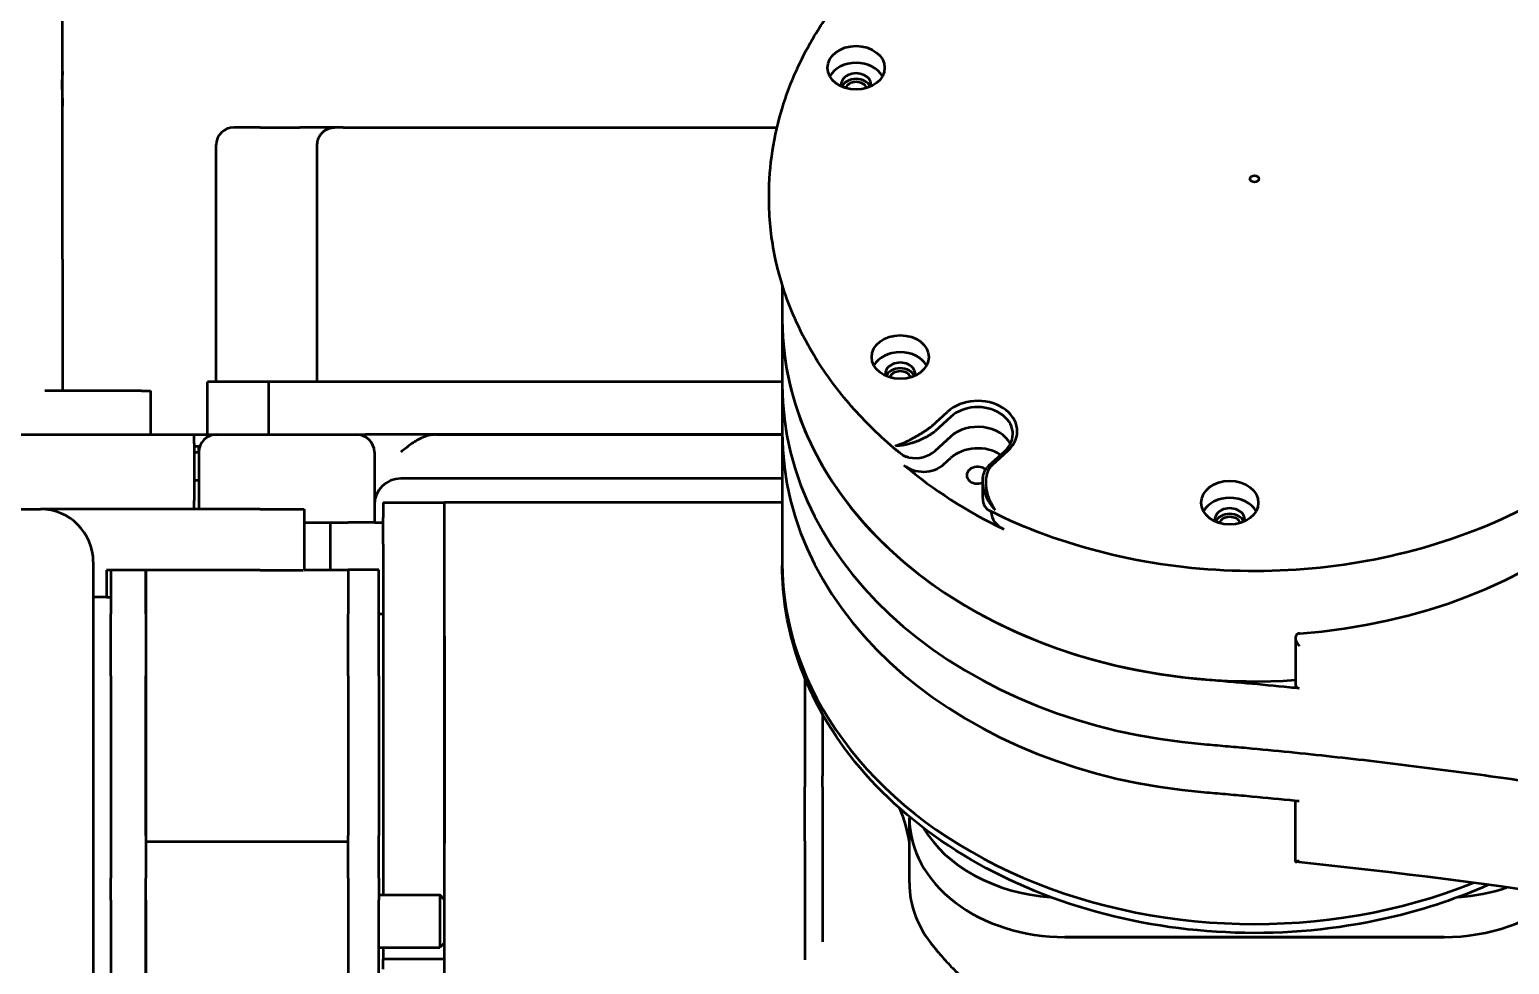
# Model space of a CAD drawing. Header units: millimetres. Extents: x 36 to 3196, y 27 to 5967.
# Drawn here: x 1680.5 to 1849, y 4232.7 to 4339.2 of the extents above; entities that cross this region are included whole.
import ezdxf

# ---------------------------------------------------------------- set-up
doc = ezdxf.new("R2010")
doc.units = ezdxf.units.MM
doc.layers.add('외형선(ISO)', color=7, linetype='Continuous', lineweight=50)

msp = doc.modelspace()

# ---------------------------------------------------------------- linework, layer by layer
at = {"layer": '외형선(ISO)'}
for p, q in [((1684.2728, 4334.4982), (1684.2728, 4341.094)), ((1684.2728, 4330.5108), (1684.2728, 4334.4982)), ((1684.2728, 4313.094), (1684.2728, 4330.5108)), ((1706.7728, 4328.094), (1703.7728, 4328.094)), ((1706.7728, 4328.094), (1711.2728, 4328.094)), ((1715.2728, 4328.094), (1711.2728, 4328.094)), ((1716.2144, 4328.094), (1715.2728, 4328.094)), ((1716.2144, 4328.094), (1765.6127, 4328.094)), ((1701.7728, 4299.094), (1701.7728, 4326.094)), ((1713.2728, 4299.094), (1713.2728, 4326.094)), ((1764.7041, 4319.9846), (1764.7041, 4320.306)), ((1684.2728, 4313.094), (1684.2728, 4298.094)), ((1766.2041, 4310.1585), (1766.2041, 4306.1647)), ((1766.2041, 4306.1647), (1766.2041, 4298.7726)), ((1693.2728, 4298.094), (1682.2728, 4298.094)), ((1693.2728, 4298.094), (1694.2728, 4298.094)), ((1694.2728, 4298.094), (1694.2728, 4293.094)), ((1707.2344, 4299.094), (1700.7728, 4299.094)), ((1700.7728, 4293.094), (1700.7728, 4299.094)), ((1707.7728, 4299.094), (1707.2344, 4299.094)), ((1710.7728, 4299.094), (1707.7728, 4299.094)), ((1707.7728, 4293.094), (1707.7728, 4299.094)), ((1766.2041, 4299.094), (1710.7728, 4299.094)), ((1766.2041, 4298.7726), (1766.2041, 4293.3089)), ((1783.224, 4294.065), (1785.0103, 4295.6958)), ((1785.3933, 4295.1282), (1783.6071, 4293.4974)), ((1338.4588, 4293.094), (1699.2728, 4293.094)), ((1699.2728, 4292.094), (1699.2728, 4293.094)), ((1699.2728, 4293.094), (1700.1651, 4293.094)), ((1700.1651, 4293.094), (1700.7728, 4293.094)), ((1700.7728, 4293.094), (1701.7728, 4293.094)), ((1701.7728, 4293.094), (1702.7728, 4293.094)), ((1702.7728, 4293.094), (1716.7728, 4293.094)), ((1716.7728, 4293.094), (1717.7728, 4293.094)), ((1717.7728, 4293.094), (1718.7728, 4293.094)), ((1766.2041, 4293.094), (1718.7728, 4293.094)), ((1726.7728, 4293.094), (1766.2041, 4293.094)), ((1766.2041, 4293.3089), (1766.2041, 4278.5248)), ((1783.6071, 4291.2477), (1785.3933, 4292.8784)), ((1785.3933, 4292.8784), (1784.5803, 4292.1361)), ((1699.2728, 4292.094), (1699.2728, 4285.594)), ((1699.2728, 4291.794), (1699.7728, 4291.794)), ((1699.2728, 4291.094), (1699.7728, 4291.094)), ((1699.7728, 4291.794), (1699.7728, 4291.594)), ((1699.7728, 4291.294), (1699.7728, 4291.594)), ((1699.7728, 4291.094), (1699.7728, 4291.294)), ((1699.7728, 4291.094), (1699.7728, 4284.594)), ((1719.7728, 4291.094), (1719.7728, 4283.094)), ((1789.7354, 4289.5582), (1791.5217, 4291.189)), ((1791.9047, 4291.2641), (1790.1184, 4289.6334)), ((1784.5803, 4289.6936), (1785.3933, 4290.4358)), ((1699.2728, 4287.894), (1699.7728, 4287.894)), ((1766.2041, 4288.094), (1722.7728, 4288.094)), ((1789.0335, 4285.8312), (1789.0335, 4287.815)), ((1629.7728, 4284.594), (1681.7728, 4284.594)), ((1706.7728, 4284.594), (1681.7728, 4284.594)), ((1699.2728, 4284.594), (1699.2728, 4285.594)), ((1706.7728, 4284.594), (1711.7728, 4284.594)), ((1711.7728, 4284.594), (1711.7728, 4277.694)), ((1720.7728, 4285.3756), (1720.7728, 4283.6464)), ((1720.7728, 4285.3756), (1727.7728, 4285.3756)), ((1727.7728, 4283.6464), (1727.7728, 4285.3756)), ((1727.7728, 4277.508), (1727.7728, 4285.3756)), ((1766.2041, 4285.3756), (1727.7728, 4285.3756)), ((1790.0068, 4284.2771), (1790.0068, 4284.3155)), ((1711.7728, 4283.094), (1716.7728, 4283.094)), ((1714.7728, 4277.694), (1714.7728, 4283.094)), ((1719.7728, 4283.094), (1716.7728, 4283.094)), ((1719.7728, 4283.094), (1720.7728, 4283.094)), ((1720.7728, 4280.6184), (1720.7728, 4283.6464)), ((1720.7728, 4280.6184), (1720.7728, 4276.797)), ((1687.7728, 4278.594), (1687.7728, 4186.594)), ((1689.2728, 4277.644), (1689.2728, 4274.594)), ((1706.7728, 4277.644), (1689.2728, 4277.644)), ((1689.7728, 4277.644), (1689.7728, 4277.1834)), ((1693.7728, 4277.1834), (1693.7728, 4277.644)), ((1693.7728, 4277.644), (1693.7728, 4277.1834)), ((1706.7728, 4277.644), (1711.6484, 4277.644)), ((1711.7499, 4277.694), (1716.7728, 4277.694)), ((1716.7728, 4277.694), (1716.7728, 4277.1834)), ((1720.2728, 4277.694), (1716.7728, 4277.694)), ((1716.7728, 4277.694), (1716.7728, 4277.1834)), ((1720.2728, 4277.1834), (1720.2728, 4277.694)), ((1727.7728, 4270.1229), (1727.7728, 4277.508)), ((1766.2041, 4278.5248), (1766.2041, 4278.2034)), ((1689.7728, 4277.1834), (1689.7728, 4275.8708)), ((1689.7728, 4275.8708), (1689.7728, 4272.6907)), ((1693.7728, 4275.8708), (1693.7728, 4277.1834)), ((1693.7728, 4277.1834), (1693.7728, 4275.8708)), ((1693.7728, 4272.6907), (1693.7728, 4275.8708)), ((1693.7728, 4275.8708), (1693.7728, 4272.6907)), ((1716.7728, 4277.1834), (1716.7728, 4275.8708)), ((1716.7728, 4277.1834), (1716.7728, 4275.8708)), ((1716.7728, 4275.8708), (1716.7728, 4272.6907)), ((1716.7728, 4275.8708), (1716.7728, 4272.6907)), ((1720.2728, 4275.8708), (1720.2728, 4277.1834)), ((1720.2728, 4272.6907), (1720.2728, 4275.8708)), ((1720.7728, 4276.797), (1720.7728, 4275.0002)), ((1689.2728, 4274.594), (1687.7728, 4274.594)), ((1689.2728, 4274.594), (1689.7728, 4274.594)), ((1720.7728, 4275.0002), (1720.7728, 4240.6591)), ((1689.7728, 4265.605), (1689.7728, 4272.6907)), ((1693.7728, 4272.6907), (1693.7728, 4265.605)), ((1693.7728, 4272.6907), (1693.7728, 4265.605)), ((1716.7728, 4265.605), (1716.7728, 4272.6907)), ((1716.7728, 4265.605), (1716.7728, 4272.6907)), ((1720.2728, 4272.694), (1720.7728, 4272.694)), ((1720.2728, 4265.605), (1720.2728, 4272.6907)), ((1727.7728, 4270.1229), (1727.7728, 4246.5632)), ((1727.7728, 4246.5632), (1727.7728, 4270.1229)), ((1824.6296, 4269.9547), (1824.6296, 4264.6039)), ((1689.7728, 4265.605), (1689.7728, 4247.4512)), ((1693.7728, 4247.4512), (1693.7728, 4265.605)), ((1693.7728, 4265.605), (1693.7728, 4247.4512)), ((1716.7728, 4265.605), (1716.7728, 4247.4512)), ((1716.7728, 4265.605), (1716.7728, 4247.4512)), ((1720.2728, 4265.605), (1720.2728, 4247.4512)), ((1768.7728, 4265.3855), (1768.7728, 4254.9251)), ((1770.7728, 4261.276), (1770.7728, 4254.2194)), ((1768.7728, 4254.9251), (1768.7728, 4252.994)), ((1768.7728, 4246.8181), (1768.7728, 4252.994)), ((1770.7785, 4252.994), (1770.7785, 4246.8181)), ((1824.6296, 4244.469), (1824.6296, 4251.4128)), ((1780.6773, 4249.5834), (1780.6773, 4249.4166)), ((1780.6773, 4242.0245), (1780.6773, 4249.4166)), ((1689.7728, 4247.4512), (1689.7728, 4242.5622)), ((1693.7728, 4247.4512), (1693.7728, 4242.5622)), ((1716.7728, 4242.5622), (1716.7728, 4247.4512)), ((1720.2728, 4242.5622), (1720.2728, 4247.4512)), ((1716.7728, 4246.7071), (1693.7728, 4246.7071)), ((1727.7728, 4236.9081), (1727.7728, 4246.5632)), ((1768.7728, 4246.8181), (1768.7728, 4242.5338)), ((1770.7728, 4245.8904), (1770.7728, 4239.9492)), ((1689.7728, 4240.0559), (1689.7728, 4242.5622)), ((1693.7728, 4240.0559), (1693.7728, 4242.5622)), ((1716.7728, 4242.5622), (1716.7728, 4240.0559)), ((1720.2728, 4242.5622), (1720.2728, 4240.0559)), ((1768.7728, 4242.5338), (1768.7728, 4233.2849)), ((1720.2728, 4240.6591), (1727.2228, 4240.6591)), ((1727.2228, 4240.6591), (1727.2228, 4234.6591)), ((1727.7228, 4240.1591), (1727.2228, 4240.6591)), ((1689.7728, 4240.0559), (1689.7728, 4229.7586)), ((1693.7728, 4240.0559), (1693.7728, 4229.7586)), ((1693.7728, 4229.7586), (1693.7728, 4240.0286)), ((1716.7728, 4240.0559), (1716.7728, 4229.7586)), ((1716.7728, 4240.0286), (1716.7728, 4229.7586)), ((1720.2728, 4229.7586), (1720.2728, 4240.0559)), ((1727.7228, 4240.1591), (1727.7228, 4235.1591)), ((1770.7728, 4239.9492), (1770.7728, 4235.3033)), ((1727.7728, 4210.9487), (1727.7728, 4236.9081)), ((1727.7228, 4235.1591), (1727.2228, 4234.6591)), ((1798.3674, 4235.8652), (1841.5409, 4235.8652)), ((1841.5409, 4235.8652), (1798.3674, 4235.8652)), ((1720.2728, 4234.6591), (1727.2228, 4234.6591)), ((1720.7728, 4234.6591), (1720.7728, 4234.1381)), ((1720.7728, 4234.1381), (1720.7728, 4233.3395)), ((1720.7728, 4232.2113), (1720.7728, 4233.3395)), ((1727.7728, 4233.3395), (1720.7728, 4233.3395))]:
    msp.add_line(p, q, dxfattribs=at)
for centre, radius, start, end in [((1703.7728, 4326.094), 2, 90, 180), ((1701.7728, 4291.094), 2, 90, 180), ((1717.7728, 4291.094), 2, 0, 90), ((1722.7728, 4285.094), 3, 90, 180), ((1681.7728, 4278.594), 6, 0, 90)]:
    msp.add_arc(centre, radius, start, end, dxfattribs=at)
for centre, major_axis in [((1774.6139, 4334.876), (-3.25, 0)), ((1819.9541, 4322.2343), (-0.5, 0)), ((1779.6418, 4301.9236), (-3.25, 0)), ((1817.1486, 4285.3352), (-3.25, 0))]:
    msp.add_ellipse(centre, major_axis=major_axis, ratio=0.76604444, dxfattribs=at)
for centre, major_axis, start_param, end_param in [((1774.6139, 4332.9476), (-3.25, 0), 3.53926866, 5.8855093), ((1774.6139, 4332.9476), (1.7, 0), 6.12648274, 9.58148053), ((1774.6139, 4332.3048), (-1.7, 0), 3.46188388, 5.96289408), ((1774.6139, 4332.3048), (1.25, 0), 0.27337348, 2.86821917), ((1819.9541, 4311.6284), (54, 0), 4.80855427, 6.26753264), ((1819.9541, 4306.1647), (-53.75, 0), 0, 1.46456386), ((1819.9541, 4306.1647), (-53.75, 0), 0, 1.65789298), ((1779.6418, 4299.9952), (-3.25, 0), 3.53926866, 5.8855093), ((1779.6418, 4299.9952), (1.7, 0), 6.12648274, 9.58148053), ((1779.6418, 4299.3524), (-1.7, 0), 3.46188388, 5.96289408), ((1779.6418, 4299.3524), (1.25, 0), 0.27337348, 2.86821917), ((1819.9541, 4298.7726), (-53.75, 0), 0, 1.46456385), ((1819.9541, 4298.7726), (-53.75, 0), 0, 1.46456386), ((1788.4575, 4293.48), (4.5, 0), 5.58505361, 8.72664626), ((1788.4575, 4293.1586), (4, 0), 5.58505361, 8.72664626), ((1819.9541, 4293.3089), (-53.75, 0), 0, 1.46456386), ((1819.9541, 4293.3089), (-53.75, 0), 0, 1.46456386), ((1781.3089, 4295.296), (-2.5, 0), 2.33301136, 2.44346095), ((1781.3089, 4294.9746), (-3, 0), 2.33301136, 2.44346095), ((1788.4575, 4290.9088), (4, 0), 0.37589597, 2.44346095), ((1788.4575, 4290.9088), (4, 0), 0.37589597, 2.44346095), ((1781.3089, 4292.7249), (-3, 0), 1.33965909, 2.44346095), ((1788.4575, 4288.4662), (-4, 0), 3.99859383, 5.58505361), ((1782.2821, 4291.1708), (3, 0), 3.8758851, 5.58505361), ((1819.9541, 4317.2206), (53.75, 0), 3.8758851, 4.15262946), ((1788.4575, 4288.4662), (-1.25, 0), 3.89802032, 8.33289503), ((1792.0335, 4288.081), (3, 0), 2.44346095, 2.55391055), ((1792.0335, 4288.4024), (2.5, 0), 2.44346095, 2.55391055), ((1792.0335, 4285.8312), (-3, 0), 0, 0.40567017), ((1817.1486, 4283.4069), (-3.25, 0), 3.53926866, 5.8855093), ((1793.0068, 4284.2771), (-3, 0), 0, 1.0110368), ((1817.1486, 4283.4069), (1.7, 0), 6.12648274, 9.58148053), ((1817.1486, 4282.7641), (-1.7, 0), 3.46188388, 5.96289408), ((1817.1486, 4282.7641), (1.25, 0), 0.27337348, 2.86821917), ((1819.9541, 4278.5248), (-53.75, 0), 0, 2.05221359), ((1819.9541, 4278.5248), (-53.75, 0), 0, 2.05221359), ((1825.1296, 4264.6039), (-0.5, 0), 0, 1.43774572), ((1755.8113, 4244.6135), (25, 0), 0.10357877, 0.31307393), ((1798.3674, 4249.4166), (-17.6901, 0), 0, 1.57079633), ((1798.3674, 4249.4166), (-17.6901, 0), 0, 1.57079633), ((1798.3674, 4253.9161), (17.6901, 0), 3.56689822, 4.6198403), ((1798.3674, 4242.0245), (-17.6901, 0), 0, 0.56708323), ((1841.5409, 4249.4166), (17.6901, 0), 4.71238898, 5.57457379), ((1841.5409, 4249.4166), (-17.6901, 0), 1.57079633, 2.43298113), ((1841.5409, 4253.9161), (17.6901, 0), 4.80493766, 5.12598443)]:
    msp.add_ellipse(centre, major_axis=major_axis, ratio=0.76604444, start_param=start_param, end_param=end_param, dxfattribs=at)
for points, knots in [([(1764.7041, 4320.306), (1764.7041, 4322.0151), (1764.8345, 4323.7241), (1765.3533, 4327.1148), (1765.7417, 4328.7963), (1766.7686, 4332.1058), (1767.4071, 4333.7338), (1768.922, 4336.9125), (1769.7984, 4338.4632), (1771.7738, 4341.4665), (1772.8727, 4342.9191), (1774.0741, 4344.3134)], [1.047197551, 1.047197551, 1.047197551, 1.047197551, 1.163879578, 1.163879578, 1.280561606, 1.280561606, 1.397243633, 1.397243633, 1.51392566, 1.51392566, 1.630607687, 1.630607687, 1.630607687, 1.630607687]), ([(1684.2728, 4334.4982), (1684.2729, 4334.3931), (1684.255, 4334.2202), (1684.226, 4333.8143), (1684.2154, 4333.6289), (1684.2065, 4333.3443), (1684.2046, 4333.2587), (1684.2027, 4333.1115), (1684.2023, 4333.0514), (1684.2022, 4332.9827), (1684.2022, 4332.9753), (1684.2022, 4332.9678), (1684.2022, 4332.9078), (1684.2025, 4332.8467), (1684.2041, 4332.6962), (1684.2057, 4332.6056), (1684.213, 4332.2921), (1684.2218, 4332.0587), (1684.2451, 4331.5022), (1684.2614, 4331.1673), (1684.2715, 4330.7166), (1684.2728, 4330.6124), (1684.2728, 4330.5108)], [2.160294275, 2.160294275, 2.160294275, 2.160294275, 2.301452818, 2.301452818, 2.395867445, 2.395867445, 2.434481865, 2.434481865, 2.460230842, 2.460230842, 2.463338228, 2.463338228, 2.463338228, 2.48843637, 2.48843637, 2.524054029, 2.524054029, 2.609134129, 2.609134129, 2.718925373, 2.718925373, 2.752877934, 2.752877934, 2.752877934, 2.752877934]), ([(1779.5744, 4291.0116), (1777.6897, 4292.5616), (1775.9558, 4294.221), (1772.8294, 4297.7221), (1771.4368, 4299.5639), (1769.025, 4303.3889), (1768.0058, 4305.3722), (1766.3651, 4309.4357), (1765.7435, 4311.5159), (1764.913, 4315.7256), (1764.7041, 4317.8551), (1764.7041, 4319.9846)], [0.2972561, 0.2972561, 0.2972561, 0.2972561, 0.44724439, 0.44724439, 0.59723268, 0.59723268, 0.747220971, 0.747220971, 0.897209261, 0.897209261, 1.047197551, 1.047197551, 1.047197551, 1.047197551]), ([(1726.7728, 4293.094), (1726.4974, 4293.094), (1726.199, 4293.0553), (1725.618, 4292.9084), (1725.3352, 4292.8011), (1724.6852, 4292.4987), (1724.2748, 4292.2451), (1723.4904, 4291.6811), (1723.1147, 4291.3732), (1722.7728, 4291.094)], [-0.430098614, -0.430098614, -0.430098614, -0.430098614, -0.347463039, -0.347463039, -0.264827464, -0.264827464, -0.132413732, -0.132413732, 0, 0, 0, 0]), ([(1779.0901, 4291.821), (1779.0961, 4291.8226), (1779.1023, 4291.8243), (1779.1085, 4291.826), (1779.1147, 4291.8277), (1779.121, 4291.8294), (1779.1273, 4291.8311), (1779.1399, 4291.8347), (1779.1526, 4291.8383), (1779.1655, 4291.842), (1779.1913, 4291.8495), (1779.2177, 4291.8575), (1779.2448, 4291.8659), (1779.2989, 4291.8828), (1779.3555, 4291.9015), (1779.4147, 4291.9221), (1779.4738, 4291.9427), (1779.5355, 4291.9652), (1779.5998, 4291.9896), (1779.6319, 4292.0018), (1779.6647, 4292.0145), (1779.6981, 4292.0277), (1779.7315, 4292.041), (1779.7656, 4292.0547), (1779.8004, 4292.0689), (1779.8352, 4292.0832), (1779.8706, 4292.0979), (1779.9065, 4292.1131), (1779.9424, 4292.1283), (1779.9789, 4292.1439), (1780.0158, 4292.1601), (1780.0897, 4292.1923), (1780.1657, 4292.2264), (1780.2438, 4292.2625), (1780.322, 4292.2985), (1780.4023, 4292.3365), (1780.485, 4292.3767), (1780.5676, 4292.4168), (1780.6526, 4292.459), (1780.7401, 4292.5036), (1780.7839, 4292.5259), (1780.8284, 4292.5488), (1780.8734, 4292.5723), (1780.9185, 4292.5957), (1780.9638, 4292.6196), (1781.0095, 4292.644), (1781.0553, 4292.6684), (1781.1013, 4292.6932), (1781.1478, 4292.7186), (1781.1943, 4292.7439), (1781.2411, 4292.7697), (1781.2884, 4292.796), (1781.3356, 4292.8223), (1781.3833, 4292.8491), (1781.4313, 4292.8765), (1781.4794, 4292.9038), (1781.5278, 4292.9317), (1781.5768, 4292.9602), (1781.6257, 4292.9886), (1781.675, 4293.0176), (1781.7249, 4293.0473), (1781.7748, 4293.077), (1781.8249, 4293.1071), (1781.8748, 4293.1374), (1781.9248, 4293.1678), (1781.9748, 4293.1985), (1782.0248, 4293.2295), (1782.0747, 4293.2606), (1782.1247, 4293.292), (1782.1747, 4293.3238), (1782.2247, 4293.3555), (1782.2747, 4293.3877), (1782.3246, 4293.4201), (1782.3746, 4293.4526), (1782.4248, 4293.4857), (1782.4742, 4293.5185), (1782.5236, 4293.5514), (1782.5723, 4293.5843), (1782.6204, 4293.6171), (1782.6685, 4293.6499), (1782.716, 4293.6826), (1782.7627, 4293.7153), (1782.8563, 4293.7807), (1782.9472, 4293.8459), (1783.0352, 4293.9108)], [-1, -1, -1, -1, -0.9921875, -0.9921875, -0.9921875, -0.984375, -0.984375, -0.984375, -0.96875, -0.96875, -0.96875, -0.9375, -0.9375, -0.9375, -0.875, -0.875, -0.875, -0.8125, -0.8125, -0.8125, -0.78125, -0.78125, -0.78125, -0.75, -0.75, -0.75, -0.71875, -0.71875, -0.71875, -0.6875, -0.6875, -0.6875, -0.625, -0.625, -0.625, -0.5625, -0.5625, -0.5625, -0.5, -0.5, -0.5, -0.46875, -0.46875, -0.46875, -0.4375, -0.4375, -0.4375, -0.40625, -0.40625, -0.40625, -0.375, -0.375, -0.375, -0.34375, -0.34375, -0.34375, -0.3125, -0.3125, -0.3125, -0.28125, -0.28125, -0.28125, -0.25, -0.25, -0.25, -0.21875, -0.21875, -0.21875, -0.1875, -0.1875, -0.1875, -0.15625, -0.15625, -0.15625, -0.125, -0.125, -0.125, -0.09375, -0.09375, -0.09375, -0.0625, -0.0625, -0.0625, 0, 0, 0, 0]), ([(1783.3805, 4293.3124), (1783.2921, 4293.2477), (1783.2, 4293.1843), (1783.1044, 4293.1219), (1783.0567, 4293.0908), (1783.008, 4293.0599), (1782.9585, 4293.0293), (1782.909, 4292.9987), (1782.8587, 4292.9683), (1782.8075, 4292.9383), (1782.7564, 4292.9083), (1782.7042, 4292.8784), (1782.6521, 4292.8494), (1782.6, 4292.8204), (1782.5477, 4292.7919), (1782.4953, 4292.7642), (1782.4429, 4292.7364), (1782.3904, 4292.7092), (1782.3377, 4292.6826), (1782.285, 4292.656), (1782.2322, 4292.63), (1782.1793, 4292.6046), (1782.1263, 4292.5791), (1782.0732, 4292.5542), (1782.0201, 4292.5299), (1781.9669, 4292.5056), (1781.9143, 4292.4821), (1781.862, 4292.4594), (1781.8097, 4292.4366), (1781.7577, 4292.4145), (1781.7061, 4292.3932), (1781.6545, 4292.3718), (1781.6033, 4292.3511), (1781.5523, 4292.3311), (1781.5014, 4292.311), (1781.4507, 4292.2916), (1781.4004, 4292.2728), (1781.3501, 4292.2541), (1781.3001, 4292.2359), (1781.2504, 4292.2183), (1781.2007, 4292.2007), (1781.1513, 4292.1837), (1781.1022, 4292.1673), (1781.053, 4292.1509), (1781.0044, 4292.1351), (1780.9564, 4292.12), (1780.8606, 4292.0899), (1780.7671, 4292.0623), (1780.6758, 4292.0371), (1780.5846, 4292.0119), (1780.4956, 4291.989), (1780.4086, 4291.9684), (1780.3216, 4291.9477), (1780.2367, 4291.9292), (1780.1538, 4291.9129), (1780.1124, 4291.9047), (1780.0714, 4291.897), (1780.031, 4291.8899), (1779.9905, 4291.8828), (1779.9505, 4291.8761), (1779.9111, 4291.87), (1779.8717, 4291.8639), (1779.833, 4291.8584), (1779.795, 4291.8533), (1779.757, 4291.8483), (1779.7196, 4291.8438), (1779.6829, 4291.8398), (1779.6094, 4291.8318), (1779.5385, 4291.8258), (1779.4702, 4291.8217), (1779.4018, 4291.8177), (1779.3359, 4291.8157), (1779.2726, 4291.8155), (1779.2409, 4291.8155), (1779.2098, 4291.8159), (1779.1794, 4291.8168), (1779.1642, 4291.8172), (1779.1491, 4291.8178), (1779.1342, 4291.8185), (1779.1268, 4291.8189), (1779.1194, 4291.8192), (1779.112, 4291.8196), (1779.1046, 4291.8201), (1779.0973, 4291.8205), (1779.0901, 4291.821)], [-1, -1, -1, -1, -0.9375, -0.9375, -0.9375, -0.90625, -0.90625, -0.90625, -0.875, -0.875, -0.875, -0.84375, -0.84375, -0.84375, -0.8125, -0.8125, -0.8125, -0.78125, -0.78125, -0.78125, -0.75, -0.75, -0.75, -0.71875, -0.71875, -0.71875, -0.6875, -0.6875, -0.6875, -0.65625, -0.65625, -0.65625, -0.625, -0.625, -0.625, -0.59375, -0.59375, -0.59375, -0.5625, -0.5625, -0.5625, -0.53125, -0.53125, -0.53125, -0.5, -0.5, -0.5, -0.4375, -0.4375, -0.4375, -0.375, -0.375, -0.375, -0.3125, -0.3125, -0.3125, -0.28125, -0.28125, -0.28125, -0.25, -0.25, -0.25, -0.21875, -0.21875, -0.21875, -0.1875, -0.1875, -0.1875, -0.125, -0.125, -0.125, -0.0625, -0.0625, -0.0625, -0.03125, -0.03125, -0.03125, -0.015625, -0.015625, -0.015625, -0.0078125, -0.0078125, -0.0078125, 0, 0, 0, 0]), ([(1780.6217, 4290.4879), (1780.517, 4290.5067), (1780.4058, 4290.5378), (1780.0854, 4290.6618), (1779.876, 4290.7797), (1779.457, 4291.0978), (1779.2643, 4291.2877), (1779.0936, 4291.4952), (1779.0918, 4291.4974), (1779.0901, 4291.4996)], [0.620418882, 0.620418882, 0.620418882, 0.620418882, 0.667518905, 0.667518905, 0.750558059, 0.750558059, 0.836249708, 0.836249708, 0.837158653, 0.837158653, 0.837158653, 0.837158653]), ([(1790.4304, 4284.5315), (1790.4214, 4284.5415), (1790.4122, 4284.5517), (1790.4031, 4284.5618), (1790.3941, 4284.572), (1790.385, 4284.5822), (1790.376, 4284.5925), (1790.358, 4284.6129), (1790.3401, 4284.6335), (1790.3223, 4284.6543), (1790.2869, 4284.6957), (1790.2519, 4284.7377), (1790.2176, 4284.7802), (1790.1489, 4284.8652), (1790.0825, 4284.9523), (1790.0184, 4285.0415), (1789.9543, 4285.1307), (1789.8925, 4285.2219), (1789.8331, 4285.3153), (1789.8034, 4285.362), (1789.7743, 4285.4093), (1789.7458, 4285.4571), (1789.7173, 4285.5049), (1789.6894, 4285.5532), (1789.6622, 4285.6022), (1789.6349, 4285.6511), (1789.6083, 4285.7006), (1789.5825, 4285.7503), (1789.5567, 4285.8), (1789.5317, 4285.8501), (1789.5075, 4285.9005), (1789.459, 4286.0013), (1789.4137, 4286.1034), (1789.3716, 4286.207), (1789.3296, 4286.3106), (1789.2908, 4286.4156), (1789.2556, 4286.5221), (1789.2203, 4286.6286), (1789.1886, 4286.7367), (1789.1608, 4286.8464), (1789.1469, 4286.9012), (1789.1339, 4286.9566), (1789.122, 4287.0122), (1789.1102, 4287.0679), (1789.0994, 4287.1235), (1789.0898, 4287.1792), (1789.0803, 4287.2349), (1789.0718, 4287.2906), (1789.0646, 4287.3464), (1789.0574, 4287.4022), (1789.0514, 4287.458), (1789.0466, 4287.5138), (1789.0418, 4287.5697), (1789.0383, 4287.6256), (1789.0362, 4287.6815), (1789.034, 4287.7375), (1789.0331, 4287.7934), (1789.0337, 4287.8495), (1789.0343, 4287.9055), (1789.0363, 4287.9615), (1789.0398, 4288.0177), (1789.0434, 4288.0738), (1789.0484, 4288.1297), (1789.055, 4288.1849), (1789.0617, 4288.2401), (1789.0698, 4288.2948), (1789.0796, 4288.349), (1789.0894, 4288.4031), (1789.1008, 4288.4567), (1789.1139, 4288.5098), (1789.1271, 4288.5628), (1789.1419, 4288.6153), (1789.1585, 4288.6671), (1789.1752, 4288.719), (1789.1937, 4288.7704), (1789.2139, 4288.8204), (1789.2341, 4288.8703), (1789.2559, 4288.919), (1789.2794, 4288.9663), (1789.3029, 4289.0136), (1789.3281, 4289.0596), (1789.3549, 4289.1042), (1789.4086, 4289.1934), (1789.4691, 4289.2772), (1789.5369, 4289.3551)], [-1, -1, -1, -1, -0.9921875, -0.9921875, -0.9921875, -0.984375, -0.984375, -0.984375, -0.96875, -0.96875, -0.96875, -0.9375, -0.9375, -0.9375, -0.875, -0.875, -0.875, -0.8125, -0.8125, -0.8125, -0.78125, -0.78125, -0.78125, -0.75, -0.75, -0.75, -0.71875, -0.71875, -0.71875, -0.6875, -0.6875, -0.6875, -0.625, -0.625, -0.625, -0.5625, -0.5625, -0.5625, -0.5, -0.5, -0.5, -0.46875, -0.46875, -0.46875, -0.4375, -0.4375, -0.4375, -0.40625, -0.40625, -0.40625, -0.375, -0.375, -0.375, -0.34375, -0.34375, -0.34375, -0.3125, -0.3125, -0.3125, -0.28125, -0.28125, -0.28125, -0.25, -0.25, -0.25, -0.21875, -0.21875, -0.21875, -0.1875, -0.1875, -0.1875, -0.15625, -0.15625, -0.15625, -0.125, -0.125, -0.125, -0.09375, -0.09375, -0.09375, -0.0625, -0.0625, -0.0625, 0, 0, 0, 0]), ([(1789.953, 4289.4642), (1789.8848, 4289.3865), (1789.8229, 4289.3026), (1789.7669, 4289.2131), (1789.7389, 4289.1684), (1789.7123, 4289.1222), (1789.6872, 4289.0746), (1789.6621, 4289.027), (1789.6384, 4288.9781), (1789.6162, 4288.9277), (1789.594, 4288.8774), (1789.5731, 4288.8255), (1789.554, 4288.7732), (1789.5349, 4288.7209), (1789.5174, 4288.6678), (1789.5015, 4288.6142), (1789.4855, 4288.5605), (1789.4711, 4288.5063), (1789.4582, 4288.4514), (1789.4453, 4288.3966), (1789.4338, 4288.3411), (1789.4237, 4288.2851), (1789.4136, 4288.2291), (1789.4049, 4288.1724), (1789.3976, 4288.1154), (1789.3903, 4288.0584), (1789.3844, 4288.0014), (1789.3799, 4287.9444), (1789.3753, 4287.8875), (1789.3721, 4287.8305), (1789.3701, 4287.7735), (1789.3681, 4287.7166), (1789.3673, 4287.6596), (1789.3677, 4287.6027), (1789.3681, 4287.5458), (1789.3697, 4287.4888), (1789.3724, 4287.4319), (1789.3751, 4287.375), (1789.3788, 4287.3181), (1789.3837, 4287.2612), (1789.3886, 4287.2043), (1789.3945, 4287.1474), (1789.4015, 4287.0905), (1789.4085, 4287.0336), (1789.4165, 4286.977), (1789.4255, 4286.9208), (1789.4433, 4286.8085), (1789.4649, 4286.6977), (1789.4898, 4286.5885), (1789.5148, 4286.4792), (1789.543, 4286.3713), (1789.5745, 4286.2649), (1789.6059, 4286.1584), (1789.6404, 4286.0532), (1789.6779, 4285.9494), (1789.6967, 4285.8975), (1789.7162, 4285.8458), (1789.7364, 4285.7946), (1789.7567, 4285.7433), (1789.7777, 4285.6923), (1789.7993, 4285.6417), (1789.8209, 4285.5912), (1789.8432, 4285.5413), (1789.8661, 4285.4919), (1789.8889, 4285.4425), (1789.9124, 4285.3936), (1789.9364, 4285.3453), (1789.9845, 4285.2487), (1790.0349, 4285.1541), (1790.0876, 4285.0617), (1790.1403, 4284.9692), (1790.1952, 4284.8788), (1790.2524, 4284.7904), (1790.2809, 4284.7462), (1790.3101, 4284.7025), (1790.3398, 4284.6594), (1790.3546, 4284.6378), (1790.3696, 4284.6163), (1790.3847, 4284.595), (1790.3923, 4284.5844), (1790.3999, 4284.5737), (1790.4075, 4284.5631), (1790.4151, 4284.5525), (1790.4228, 4284.5419), (1790.4304, 4284.5315)], [-1, -1, -1, -1, -0.9375, -0.9375, -0.9375, -0.90625, -0.90625, -0.90625, -0.875, -0.875, -0.875, -0.84375, -0.84375, -0.84375, -0.8125, -0.8125, -0.8125, -0.78125, -0.78125, -0.78125, -0.75, -0.75, -0.75, -0.71875, -0.71875, -0.71875, -0.6875, -0.6875, -0.6875, -0.65625, -0.65625, -0.65625, -0.625, -0.625, -0.625, -0.59375, -0.59375, -0.59375, -0.5625, -0.5625, -0.5625, -0.53125, -0.53125, -0.53125, -0.5, -0.5, -0.5, -0.4375, -0.4375, -0.4375, -0.375, -0.375, -0.375, -0.3125, -0.3125, -0.3125, -0.28125, -0.28125, -0.28125, -0.25, -0.25, -0.25, -0.21875, -0.21875, -0.21875, -0.1875, -0.1875, -0.1875, -0.125, -0.125, -0.125, -0.0625, -0.0625, -0.0625, -0.03125, -0.03125, -0.03125, -0.015625, -0.015625, -0.015625, -0.0078125, -0.0078125, -0.0078125, 0, 0, 0, 0]), ([(1857.5889, 4288.9075), (1854.0101, 4286.3503), (1849.9892, 4284.162), (1841.3436, 4280.6718), (1836.7195, 4279.3702), (1827.1891, 4277.7422), (1822.2836, 4277.416), (1812.5316, 4277.7614), (1807.6858, 4278.433), (1798.3902, 4280.7282), (1793.9411, 4282.3517), (1789.8451, 4284.3959)], [5.00897757, 5.00897757, 5.00897757, 5.00897757, 5.27458211, 5.27458211, 5.54018665, 5.54018665, 5.8057912, 5.8057912, 6.07139574, 6.07139574, 6.33700028, 6.33700028, 6.33700028, 6.33700028]), ([(1789.277, 4284.9243), (1789.3509, 4284.7926), (1789.4493, 4284.6706), (1789.7956, 4284.3905), (1790.0772, 4284.2754), (1790.426, 4284.2109), (1790.4282, 4284.2105), (1790.4304, 4284.2101)], [-0.213745231, -0.213745231, -0.213745231, -0.213745231, -0.132568287, -0.132568287, 0, 0, 0.000856776, 0.000856776, 0.000856776, 0.000856776]), ([(1846.5556, 4241.7973), (1843.1788, 4240.3028), (1839.5992, 4239.0974), (1830.3927, 4236.8769), (1824.6187, 4236.2445), (1813.1032, 4236.4261), (1807.3634, 4237.2407), (1796.4948, 4240.2454), (1791.367, 4242.4341), (1782.2593, 4247.983), (1778.2752, 4251.3382), (1771.9081, 4258.8684), (1769.5045, 4263.0317), (1766.8163, 4270.9182), (1766.2041, 4274.5602), (1766.2041, 4278.2034)], [1.22139087, 1.22139087, 1.22139087, 1.22139087, 1.44024789, 1.44024789, 1.76585419, 1.76585419, 2.09160911, 2.09160911, 2.41715531, 2.41715531, 2.74129313, 2.74129313, 3.0606607, 3.0606607, 3.3160674, 3.3160674, 3.3160674, 3.3160674]), ([(1825.0822, 4270.4488), (1825.0195, 4270.4441), (1824.9586, 4270.4302), (1824.8677, 4270.3915), (1824.8351, 4270.3728), (1824.7586, 4270.3148), (1824.7204, 4270.2707), (1824.6613, 4270.164), (1824.643, 4270.1029), (1824.625, 4269.9614), (1824.6293, 4269.8778), (1824.6655, 4269.6943), (1824.6993, 4269.5961), (1824.7844, 4269.4168), (1824.8298, 4269.3401), (1824.9255, 4269.2015), (1824.9763, 4269.1385), (1825.0399, 4269.0695), (1825.0516, 4269.0571), (1825.0633, 4269.0452)], [0.000001, 0.000001, 0.000001, 0.000001, 0.018887871, 0.018887871, 0.030684814, 0.030684814, 0.04931936, 0.04931936, 0.069151672, 0.069151672, 0.092610671, 0.092610671, 0.11800818, 0.11800818, 0.139299022, 0.139299022, 0.160079967, 0.160079967, 0.16471223, 0.16471223, 0.16471223, 0.16471223]), ([(1814.2549, 4265.2219), (1815.0631, 4265.1559), (1816.6844, 4265.0194), (1819.9169, 4264.7318), (1822.7098, 4264.4636), (1824.6926, 4264.2623), (1825.0633, 4264.2243)], [0, 0, 0, 0, 0.0078125, 0.015625, 0.03125, 0.0348447114, 0.0348447114, 0.0348447114, 0.0348447114]), ([(1814.2549, 4257.8298), (1815.0631, 4257.7638), (1816.6844, 4257.6274), (1819.9169, 4257.3397), (1825.5671, 4256.7971), (1833.6093, 4255.9171), (1843.2132, 4254.7137), (1852.7777, 4253.3819), (1862.3114, 4251.9405), (1871.8172, 4250.4119), (1881.2983, 4248.8188), (1890.7766, 4247.1362), (1900.2284, 4245.2845), (1909.5945, 4243.2522), (1918.9035, 4241.1351), (1931.2883, 4238.1972), (1946.6715, 4234.23), (1960.1313, 4230.2329), (1967.4517, 4227.8915), (1968.7756, 4227.4627)], [0, 0, 0, 0, 0.0078125, 0.015625, 0.03125, 0.0625, 0.09375, 0.125, 0.15625, 0.1875, 0.21875, 0.25, 0.28125, 0.3125, 0.34375, 0.375, 0.4375, 0.5, 0.513832198, 0.513832198, 0.513832198, 0.513832198]), ([(1814.2549, 4257.8298), (1815.0631, 4257.7638), (1816.6844, 4257.6274), (1819.9169, 4257.3397), (1825.5671, 4256.7971), (1833.6093, 4255.9171), (1843.2132, 4254.7137), (1852.7777, 4253.3819), (1862.3114, 4251.9405), (1871.8172, 4250.4119), (1881.2983, 4248.8188), (1890.7766, 4247.1362), (1900.2284, 4245.2845), (1909.5945, 4243.2522), (1918.9035, 4241.1351), (1931.2883, 4238.1972), (1946.6715, 4234.23), (1960.1313, 4230.2329), (1967.4517, 4227.8915), (1968.7756, 4227.4627)], [0, 0, 0, 0, 0.0078125, 0.015625, 0.03125, 0.0625, 0.09375, 0.125, 0.15625, 0.1875, 0.21875, 0.25, 0.28125, 0.3125, 0.34375, 0.375, 0.4375, 0.5, 0.513832199, 0.513832199, 0.513832199, 0.513832199]), ([(1814.2549, 4252.3661), (1815.0631, 4252.3001), (1816.6844, 4252.1637), (1819.9169, 4251.876), (1822.7098, 4251.6078), (1824.6926, 4251.4065), (1825.0633, 4251.3685)], [0, 0, 0, 0, 0.0078125, 0.015625, 0.03125, 0.0348447052, 0.0348447052, 0.0348447052, 0.0348447052]), ([(1824.6296, 4244.469), (1824.6296, 4244.4546), (1824.6354, 4244.4432), (1824.6655, 4244.4233), (1824.6993, 4244.4221), (1824.7844, 4244.4451), (1824.8298, 4244.4646), (1824.9255, 4244.5179), (1824.9763, 4244.5516), (1825.0399, 4244.6004), (1825.0516, 4244.6097), (1825.0633, 4244.6193)], [-0.109648704, -0.109648704, -0.109648704, -0.109648704, -0.089479805, -0.089479805, -0.055796867, -0.055796867, -0.027560313, -0.027560313, 0, 0, 0.006143447, 0.006143447, 0.006143447, 0.006143447]), ([(1960.6409, 4217.5954), (1959.6492, 4217.8996), (1958.6561, 4218.2012), (1938.9281, 4224.1296), (1919.6817, 4228.7969), (1878.9939, 4237.192), (1857.3648, 4240.5858), (1831.9774, 4243.6468), (1828.3298, 4244.0546), (1824.6762, 4244.4264)], [16.05690073, 16.05690073, 16.05690073, 16.05690073, 16.37736913, 16.37736913, 22.41503085, 22.41503085, 29.01943454, 29.01943454, 30.12515294, 30.12515294, 30.12515294, 30.12515294]), ([(1783.4463, 4234.7451), (1783.782, 4234.3413), (1784.1771, 4233.8746), (1785.0239, 4232.9317), (1785.4757, 4232.4561), (1786.4204, 4231.5194), (1787.0126, 4230.9711), (1788.2561, 4229.9253), (1788.9077, 4229.4284), (1789.5224, 4229.0031)], [1.712852922, 1.712852922, 1.712852922, 1.712852922, 1.900341438, 1.900341438, 2.087829955, 2.087829955, 2.312483316, 2.312483316, 2.537136678, 2.537136678, 2.537136678, 2.537136678])]:
    msp.add_open_spline(points, degree=3, knots=knots, dxfattribs=at)
for points in [[(1713.2728, 4326.094), (1713.2728, 4326.227), (1713.2987, 4326.4878), (1713.4153, 4326.87), (1713.6019, 4327.2162), (1713.854, 4327.522), (1714.1596, 4327.7708), (1714.5048, 4327.9545), (1714.8816, 4328.0686), (1715.1433, 4328.094), (1715.2728, 4328.094)], [(1825.0822, 4270.4488), (1825.1011, 4270.4503), (1825.1201, 4270.4517), (1825.139, 4270.4531)], [(1770.7785, 4252.994), (1770.7785, 4253.4224), (1770.7695, 4253.8382), (1770.7728, 4254.2194)], [(1770.7785, 4246.8181), (1770.7785, 4246.5415), (1770.7698, 4246.2251), (1770.7728, 4245.8904)]]:
    msp.add_open_spline(points, degree=3, dxfattribs=at)

doc.saveas('drawing.dxf')
